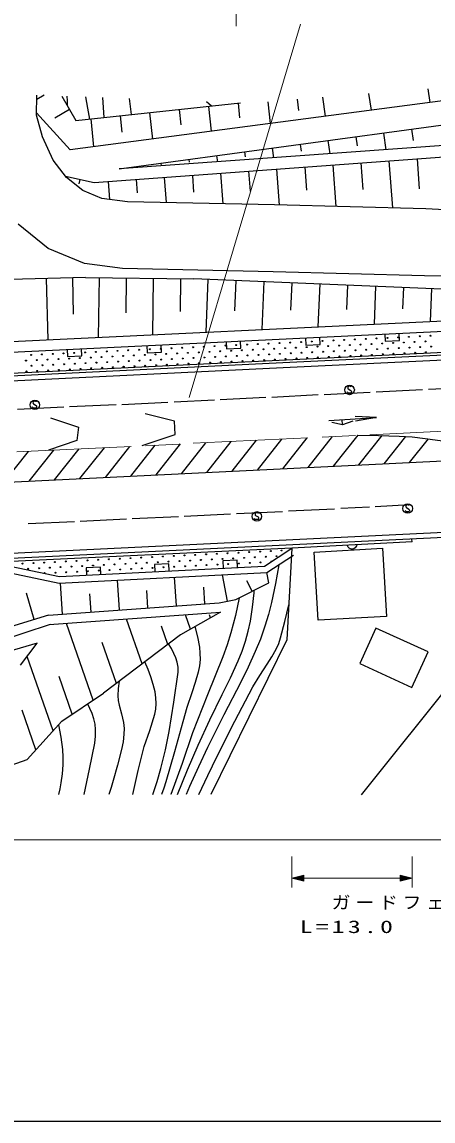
# Model space of a CAD drawing. Units: millimetres, scale not verified. Extents: x 40000 to 680000, y 20000 to 380000.
# Drawn here: x 211504 to 254533, y 205000 to 320060 of the extents above; entities that cross this region are included whole.
import ezdxf

# ---------------------------------------------------------------- set-up
doc = ezdxf.new("R2010")
doc.units = ezdxf.units.MM
doc.header["$LTSCALE"] = 1000
doc.linetypes.add('CHAIN', pattern=[18.5, 12, -1.5, 3.5, -1.5])
for name, color, linetype, lineweight in [('M-BGD', 7, 'Continuous', 25), ('M-BMK', 2, 'CHAIN', 13), ('M-STR-HTXT', 7, 'Continuous', 13), ('M-TTL-BAND', 7, 'Continuous', 25)]:
    doc.layers.add(name, color=color, linetype=linetype, lineweight=lineweight)
doc.styles.add('ＭＳ ゴシック', font='')
doc.styles.get('ＭＳ ゴシック').set_extended_font_data('MS Gothic')

# ---------------------------------------------------------------- blocks, each defined once
blk = doc.blocks.new('BUHIN20')
at = {"color": 7, "linetype": 'Continuous', "lineweight": 25}
blk.add_lwpolyline([(-714, 229), (-943, -485), (485, -943), (714, -229)], dxfattribs=at)
blk = doc.blocks.new('BUHIN22')
at = {"color": 7, "linetype": 'Continuous', "lineweight": 25}
blk.add_lwpolyline([(715, -227), (942, 487), (-487, 942), (-715, 227)], dxfattribs=at)
blk = doc.blocks.new('BUHIN5')
at = {"color": 7, "linetype": 'Continuous', "lineweight": 13}
for points in [[(0, 0), (1061, -731), (1280, -146)], [(240, -90), (1174, -206), (1021, -616)], [(357, -134), (1114, -234), (993, -556)], [(477, -179), (1053, -261), (966, -495)], [(594, -223), (993, -289), (938, -435)]]:
    blk.add_lwpolyline(points, close=True, dxfattribs=at)
for points in [[(120, -45), (1234, -179), (1048, -676), (123, -46)], [(922, -345), (714, -268), (933, -316), (911, -375), (714, -268)]]:
    blk.add_lwpolyline(points, dxfattribs=at)
blk = doc.blocks.new('BUHIN6')
at = {"color": 7, "linetype": 'Continuous', "lineweight": 13}
for points in [[(0, 0), (-1061, 731), (-1280, 146)], [(-240, 90), (-1174, 206), (-1021, 616)], [(-357, 134), (-1114, 234), (-993, 556)], [(-477, 179), (-1053, 261), (-966, 495)], [(-594, 223), (-993, 289), (-938, 435)]]:
    blk.add_lwpolyline(points, close=True, dxfattribs=at)
for points in [[(-120, 45), (-1234, 179), (-1048, 676), (-123, 46)], [(-922, 345), (-714, 268), (-933, 316), (-911, 375), (-714, 268)]]:
    blk.add_lwpolyline(points, dxfattribs=at)
blk = doc.blocks.new('BUHIN67')
at = {"color": 7, "linetype": 'Continuous', "lineweight": 25}
blk.add_lwpolyline([(258, 248), (243, 285), (214, 315), (168, 343), (96, 370), (29, 376), (-36, 360), (-85, 320), (-108, 267), (-119, 231), (-118, 178), (-95, 140), (105, -104), (118, -156), (114, -222), (89, -276), (56, -315), (7, -344), (-73, -338), (-181, -298), (-225, -273), (-262, -236), (-286, -186), (-299, -120)], dxfattribs=at)
blk.add_circle((0, 0), 498, dxfattribs=at)

msp = doc.modelspace()

# ---------------------------------------------------------------- linework, layer by layer
at = {"layer": 'M-BGD'}
for p, q in [((253991, 313060), (254193, 311618)), ((213018, 310314), (213076, 312410)), ((213819, 312381), (213063, 311944)), ((215668, 312309), (217154, 309742)), ((257925, 312108), (216532, 306675)), ((240325, 311965), (240452, 310781)), ((242973, 312177), (243252, 310182)), ((247796, 312563), (248041, 310811)), ((216493, 310883), (214944, 309986)), ((217154, 309742), (234369, 311579)), ((227955, 310895), (228127, 309285)), ((231041, 311224), (231319, 308616)), ((234127, 311553), (234289, 310033)), ((237231, 311717), (237475, 309424)), ((213661, 308019), (213018, 310314)), ((216532, 306675), (213025, 310546)), ((218697, 309907), (219007, 307000)), ((221783, 310236), (221964, 308537)), ((224869, 310565), (225163, 307808)), ((221677, 304673), (256652, 309425)), ((249366, 308435), (249604, 306678)), ((252280, 308831), (252438, 307666)), ((214766, 305608), (213661, 308019)), ((259882, 307416), (221677, 304673)), ((240622, 307247), (240720, 306526)), ((243536, 307643), (243725, 306256)), ((246451, 308039), (246579, 307096)), ((219056, 303249), (260212, 306267)), ((231878, 306059), (231966, 305412)), ((234793, 306455), (234861, 305956)), ((237707, 306851), (237845, 305834)), ((216152, 303793), (214766, 305608)), ((226049, 305267), (226087, 304989)), ((228964, 305663), (229001, 305385)), ((244043, 305081), (244361, 300745)), ((246983, 305297), (247187, 302519)), ((249923, 305512), (250284, 300591)), ((252862, 305728), (253092, 302599)), ((216066, 303905), (219056, 303249)), ((217858, 302414), (216152, 303793)), ((223134, 304871), (223142, 304815)), ((226405, 303788), (226598, 301155)), ((229345, 304004), (229473, 302257)), ((232285, 304219), (232519, 301029)), ((235224, 304435), (235377, 302353)), ((238164, 304650), (238439, 300899)), ((241104, 304866), (241281, 302440)), ((217561, 303577), (217459, 303113)), ((220526, 303357), (220663, 301488)), ((223466, 303573), (223569, 302160)), ((219851, 301593), (217858, 302414)), ((222550, 301242), (219851, 301593)), ((237937, 300913), (222550, 301242)), ((253798, 300499), (237937, 300913)), ((272881, 299421), (253798, 300499)), ((214250, 296330), (211100, 298876)), ((218035, 294771), (214250, 296330)), ((222022, 294252), (218035, 294771)), ((237787, 293914), (222022, 294252)), ((253645, 293500), (237787, 293914)), ((273442, 293148), (253645, 293500)), ((218149, 293316), (207209, 293033)), ((214046, 293210), (214212, 286782)), ((216781, 293280), (216880, 289460)), ((218149, 293316), (229507, 293182)), ((219569, 293299), (219495, 287037)), ((222408, 293265), (222365, 289610)), ((225248, 293232), (225178, 287310)), ((228087, 293199), (228047, 289747)), ((261686, 291834), (229507, 293182)), ((230970, 293121), (230738, 287577)), ((233895, 292998), (233763, 289830)), ((236821, 292876), (236611, 287859)), ((239746, 292753), (239627, 289902)), ((242671, 292630), (242483, 288142)), ((245597, 292508), (245491, 289973)), ((248522, 292385), (248356, 288424)), ((251448, 292263), (251355, 290044)), ((254373, 292140), (254229, 288707)), ((195938, 285904), (279455, 289920)), ((196222, 284816), (279326, 288812)), ((284299, 286853), (196380, 282592)), ((293567, 286992), (238817, 284367)), ((293592, 286473), (238842, 283848)), ((238817, 284367), (193947, 282188)), ((238842, 283848), (193972, 281668)), ((232238, 280535), (237027, 280776)), ((237650, 280781), (242500, 281043)), ((243130, 281073), (247970, 281304)), ((248582, 281324), (253435, 281587)), ((254051, 281603), (258880, 281852)), ((211032, 279521), (215878, 279779)), ((216492, 279804), (221361, 280013)), ((221972, 280029), (226789, 280268)), ((227431, 280308), (231658, 280496)), ((214505, 278621), (217404, 277630)), ((227465, 278268), (224416, 279022)), ((243613, 278343), (248603, 278649)), ((248603, 278649), (246393, 278744)), ((248603, 278649), (246422, 278285)), ((217404, 277630), (217235, 276229)), ((227530, 276876), (227465, 278268)), ((245043, 277900), (243926, 278132)), ((245043, 277900), (245010, 278429)), ((246122, 278267), (245043, 277900)), ((217235, 276229), (214279, 275241)), ((224091, 275706), (227530, 276876)), ((236029, 276271), (233456, 273021)), ((238683, 276400), (236109, 273150)), ((241337, 276530), (238767, 273285)), ((243991, 276660), (241426, 273421)), ((246645, 276790), (244084, 273556)), ((249183, 276774), (246737, 273685)), ((251650, 276668), (249388, 273812)), ((254011, 276428), (252038, 273936)), ((212140, 275097), (209580, 271863)), ((214798, 275231), (212233, 271992)), ((217451, 275361), (214887, 272123)), ((220105, 275491), (217542, 272254)), ((222759, 275621), (220197, 272385)), ((225413, 275751), (222851, 272515)), ((228067, 275881), (225505, 272645)), ((230721, 276011), (228156, 272772)), ((233375, 276141), (230806, 272896)), ((247883, 269268), (244870, 269117)), ((252092, 269512), (248463, 269288)), ((227898, 268256), (223053, 268052)), ((233330, 268520), (228469, 268294)), ((238774, 268793), (233945, 268565)), ((244224, 269043), (239391, 268844)), ((279209, 267733), (208265, 264321)), ((279234, 267214), (208290, 263802)), ((217000, 267735), (212137, 267513)), ((222434, 268018), (217608, 267777)), ((252354, 265627), (252321, 265919)), ((239762, 264965), (208450, 263481)), ((236902, 263105), (239762, 264965)), ((239762, 264965), (239239, 255392)), ((252354, 265627), (239762, 264965)), ((242087, 264550), (249245, 264962)), ((249245, 264962), (249656, 257832)), ((237125, 262415), (239939, 264245)), ((242498, 257419), (242087, 264550)), ((208448, 262766), (215388, 261312)), ((208450, 263481), (215443, 262016)), ((215388, 261312), (237125, 262415)), ((215443, 262016), (236902, 263105)), ((237330, 261334), (237125, 262415)), ((215757, 258073), (215523, 261319)), ((221717, 258502), (221492, 261622)), ((227676, 258931), (227461, 261925)), ((233022, 259419), (232497, 262180)), ((233897, 259586), (237330, 261334)), ((235614, 260460), (235054, 261559)), ((212793, 257515), (211960, 260245)), ((218737, 258287), (218599, 260197)), ((224696, 258716), (224564, 260551)), ((230656, 259146), (230529, 260904)), ((247034, 239153), (264480, 260956)), ((214267, 257966), (232146, 259253)), ((232146, 259253), (233897, 259586)), ((214267, 257966), (208372, 256165)), ((214339, 256968), (232276, 258260)), ((232276, 258260), (228105, 255912)), ((229147, 256499), (228624, 257997)), ((231233, 257673), (231123, 257988)), ((249656, 257832), (242498, 257419)), ((214444, 256981), (208721, 255114)), ((218954, 249068), (216149, 257098)), ((224075, 252858), (222436, 257551)), ((226761, 254894), (226096, 256799)), ((248563, 256598), (246867, 252891)), ((254017, 254104), (248563, 256598)), ((228105, 255912), (220046, 249803)), ((213110, 255038), (208909, 253793)), ((211363, 252707), (213110, 255038)), ((221389, 250821), (219897, 255092)), ((239239, 255392), (231277, 239172)), ((214773, 245859), (212057, 253634)), ((252322, 250397), (254017, 254104)), ((246867, 252891), (252322, 250397)), ((216771, 247598), (215394, 251542)), ((215680, 246863), (220046, 249803)), ((212961, 243850), (211511, 248001)), ((212055, 242846), (215680, 246863)), ((209147, 241830), (212055, 242846))]:
    msp.add_line(p, q, dxfattribs=at)
for points in [[(216214, 312287), (216222, 311819), (216229, 311340)], [(218607, 309897), (218391, 311048), (218190, 312210)], [(219921, 312143), (219989, 311097), (220057, 310052)], [(222732, 312033), (222833, 311201), (222937, 310359)], [(231329, 311255), (231082, 311486), (230835, 311717)], [(246645, 276790), (248818, 276778), (250990, 276705), (252350, 276616), (253702, 276467), (258633, 275794), (263583, 275171), (265363, 275014), (267147, 274917), (268782, 274883), (270427, 274886)], [(207904, 271782), (212887, 272024), (217881, 272270), (222861, 272516), (227849, 272757), (232832, 272991), (237823, 273236), (242806, 273491), (247798, 273736), (252780, 273971), (257769, 274207), (262750, 274461), (267742, 274735), (269079, 274811), (270427, 274887)], [(246557, 265322), (246523, 265205), (246469, 265105), (246380, 264990), (246273, 264924), (246157, 264883), (246003, 264875), (245883, 264904), (245770, 264958), (245667, 265063), (245602, 265157), (245559, 265270)], [(238401, 263245), (238050, 261264), (237641, 259298), (237319, 258040), (236935, 256790), (236458, 255453), (235925, 254138), (235193, 252527), (234403, 250933), (232645, 247532), (230937, 244097), (229967, 242080), (229048, 240030), (228870, 239606), (228691, 239172)], [(227771, 239172), (228827, 241760), (229942, 244335), (231171, 247011), (232456, 249665), (233327, 251409), (234147, 253186), (234552, 254206), (234901, 255249), (235186, 256291), (235412, 257347), (235635, 258809), (235801, 260291), (235815, 260430), (235830, 260570)], [(234252, 259766), (233842, 257931), (233371, 256104), (232975, 254838), (232518, 253579), (230918, 249627), (229372, 245650), (228264, 242416), (227098, 239200), (227094, 239190), (227087, 239172)], [(230030, 239172), (230947, 241190), (231924, 243193), (233776, 246846), (235682, 250471), (236394, 251658), (237165, 252826), (237672, 253600), (238128, 254407), (238382, 254978), (238583, 255580), (239021, 257305), (239438, 259043)], [(229616, 256763), (229876, 255693), (230074, 254625), (230138, 253975), (230142, 253318), (230074, 252646), (229945, 251976), (229646, 250904), (229285, 249835), (228774, 248306), (228326, 246778), (227472, 243641), (226557, 240510), (226345, 239844), (226119, 239172)], [(225214, 239172), (225663, 240536), (226055, 241920), (226521, 243845), (226929, 245785), (227415, 248846), (227854, 252007), (227838, 252520), (227763, 253021), (227619, 253497), (227416, 253959), (227146, 254456), (226845, 254957)], [(223092, 239172), (223665, 241682), (224300, 244197), (224892, 245887), (225421, 247577), (225518, 248132), (225555, 248699), (225526, 249306), (225437, 249915), (225248, 250701), (224996, 251488), (224697, 252287), (224377, 253086)], [(221695, 251053), (221590, 250279), (221545, 249501), (221576, 249019), (221667, 248542), (221937, 247628), (222146, 246705), (222191, 246103), (222176, 245495), (222084, 244703), (221929, 243902), (221519, 242254), (221058, 240646), (220832, 239912), (220599, 239172)], [(218002, 239172), (218584, 241824), (219123, 244572), (219192, 245289), (219199, 245996), (219150, 246553), (219040, 247108), (218858, 247656), (218613, 248200), (218496, 248433), (218371, 248675)], [(215334, 246480), (215571, 245195), (215746, 243910), (215798, 243100), (215789, 242279), (215710, 241340), (215570, 240402), (215453, 239791), (215317, 239172)]]:
    msp.add_lwpolyline(points, dxfattribs=at)
for centre in [(239584, 286501), (240714, 286555), (241844, 286609), (242974, 286664), (244104, 286718), (245234, 286772), (246364, 286827), (247494, 286881), (248624, 286935), (249755, 286990), (250347, 286452), (250885, 287044), (251477, 286506), (252015, 287099), (252607, 286561), (253145, 287153), (253737, 286615), (254275, 287207), (214723, 285305), (215853, 285360), (216983, 285414), (218113, 285468), (219243, 285523), (220373, 285577), (221503, 285631), (222633, 285686), (223763, 285740), (224893, 285794), (226023, 285849), (226615, 285311), (227153, 285903), (227745, 285365), (228283, 285957), (228876, 285420), (229413, 286012), (230006, 285474), (230543, 286066), (231136, 285528), (231674, 286120), (232266, 285583), (232804, 286175), (233396, 285637), (233934, 286229), (234526, 285691), (235064, 286283), (235656, 285746), (236194, 286338), (236786, 285800), (237324, 286392), (237916, 285854), (238454, 286446), (238508, 285316), (239046, 285909), (239638, 285371), (240176, 285963), (240768, 285425), (241306, 286017), (241898, 285479), (242436, 286072), (243029, 285534), (243566, 286126), (244159, 285588), (244696, 286180), (245289, 285642), (245826, 286235), (246419, 285697), (246957, 286289), (247549, 285751), (248087, 286343), (248679, 285805), (249217, 286398), (249809, 285860), (250401, 285322), (250939, 285914), (251531, 285376), (252069, 285968), (252661, 285431), (253199, 286023), (253791, 285485), (254329, 286077), (211925, 284604), (212462, 285197), (213055, 284659), (213592, 285251), (214185, 284713), (214777, 284175), (215315, 284767), (215907, 284230), (216445, 284822), (217037, 284284), (217575, 284876), (218167, 284338), (218705, 284930), (219297, 284393), (219835, 284985), (220427, 284447), (220965, 285039), (221557, 284501), (222095, 285094), (222687, 284556), (223225, 285148), (223817, 284610), (224355, 285202), (224947, 284664), (225485, 285257), (226078, 284719), (226670, 284181), (227208, 284773), (227800, 284235), (228338, 284827), (228930, 284289), (229468, 284882), (230060, 284344), (230598, 284936), (231190, 284398), (231728, 284990), (232320, 284452), (232858, 285045), (233450, 284507), (233988, 285099), (234580, 284561), (235118, 285153), (235710, 284615), (236248, 285208), (236840, 284670), (237378, 285262), (237970, 284724), (239100, 284779), (240231, 284833), (241361, 284887), (242491, 284942), (243621, 284996), (244751, 285050), (245881, 285105), (247011, 285159), (248141, 285213), (249271, 285268), (211979, 283474), (212517, 284067), (213109, 283529), (213647, 284121), (214239, 283583), (215369, 283637), (216499, 283692), (217629, 283746), (218759, 283800), (219889, 283855), (221019, 283909), (222149, 283963), (223280, 284018), (224410, 284072), (225540, 284126), (236424, 264614), (237554, 264671), (238684, 264729), (213826, 263467), (214956, 263524), (216086, 263582), (217216, 263639), (218346, 263696), (219476, 263754), (220606, 263811), (221735, 263868), (222865, 263926), (223995, 263983), (224589, 263447), (225125, 264041), (225719, 263504), (226255, 264098), (226849, 263562), (227385, 264155), (227979, 263619), (228515, 264213), (229109, 263676), (229645, 264270), (230238, 263734), (230775, 264327), (231368, 263791), (231905, 264385), (232498, 263848), (233035, 264442), (233628, 263906), (234165, 264499), (234758, 263963), (235294, 264557), (235888, 264020), (236482, 263484), (237018, 264078), (238148, 264135), (211566, 263352), (212160, 262816), (212696, 263410), (213290, 262873), (214420, 262931), (215013, 262395), (215550, 262988), (216143, 262452), (216679, 263045), (217273, 262509), (217809, 263103), (218403, 262567), (218939, 263160), (219533, 262624), (220069, 263218), (220663, 262681), (221199, 263275), (221793, 262739), (222329, 263332), (222923, 262796), (223459, 263390), (224053, 262853), (225183, 262911), (226312, 262968), (227442, 263025), (228572, 263083), (229702, 263140), (230832, 263197), (231962, 263255), (233092, 263312), (234222, 263369), (235352, 263427)]:
    msp.add_circle(centre, 49.8, dxfattribs=at)
for centre, start, end in [((237612, 263541), 58.1851, 187.88244), ((213883, 262337), 354.44059, 161.89422)]:
    msp.add_arc(centre, 49.8, start, end, dxfattribs=at)
at = {"layer": 'M-BMK'}
msp.add_line((174008, 273234), (271891, 278026), dxfattribs=at)
at = {"layer": 'M-STR-HTXT'}
for p, q in [((233918, 335266), (233918, 319612)), ((240658, 319840), (229009, 280739)), ((103314, 234442), (319358, 234442)), ((239762, 232678), (239762, 229432)), ((252354, 229432), (252354, 232678)), ((239762, 230432), (252354, 230432))]:
    msp.add_line(p, q, dxfattribs=at)
at = {"layer": 'M-TTL-BAND'}
msp.add_line((40000, 205000), (579000, 205000), dxfattribs=at)

# ---------------------------------------------------------------- block references
at = {"layer": 'M-BGD', "rotation": 20.54541}
for name, p in [('BUHIN20', (250240, 287414)), ('BUHIN20', (225309, 286215)), ('BUHIN20', (233619, 286614)), ('BUHIN20', (241929, 287014)), ('BUHIN20', (216998, 285815)), ('BUHIN67', (245802, 281540)), ('BUHIN67', (212852, 279971)), ('BUHIN67', (251878, 269124)), ('BUHIN67', (236096, 268299)), ('BUHIN22', (226172, 262560)), ('BUHIN22', (233325, 262923)), ('BUHIN22', (219019, 262197))]:
    msp.add_blockref(name, p, dxfattribs=at)
at = {"layer": 'M-STR-HTXT', "rotation": 20.54541}
for name, p in [('BUHIN5', (239762, 230432)), ('BUHIN6', (252354, 230432))]:
    msp.add_blockref(name, p, dxfattribs=at)

# ---------------------------------------------------------------- texts
at = {"layer": 'M-STR-HTXT', "char_height": 1320, "attachment_point": 7, "style": 'ＭＳ ゴシック'}
for s, insert in [('\\T1.25;\\W1.1;ガードフェンス', (243919, 227138)), ('\\T1.25;\\W1.5;L=13.0', (240572, 224657))]:
    msp.add_mtext(s, dxfattribs=dict(at, insert=insert))

doc.saveas('drawing.dxf')
